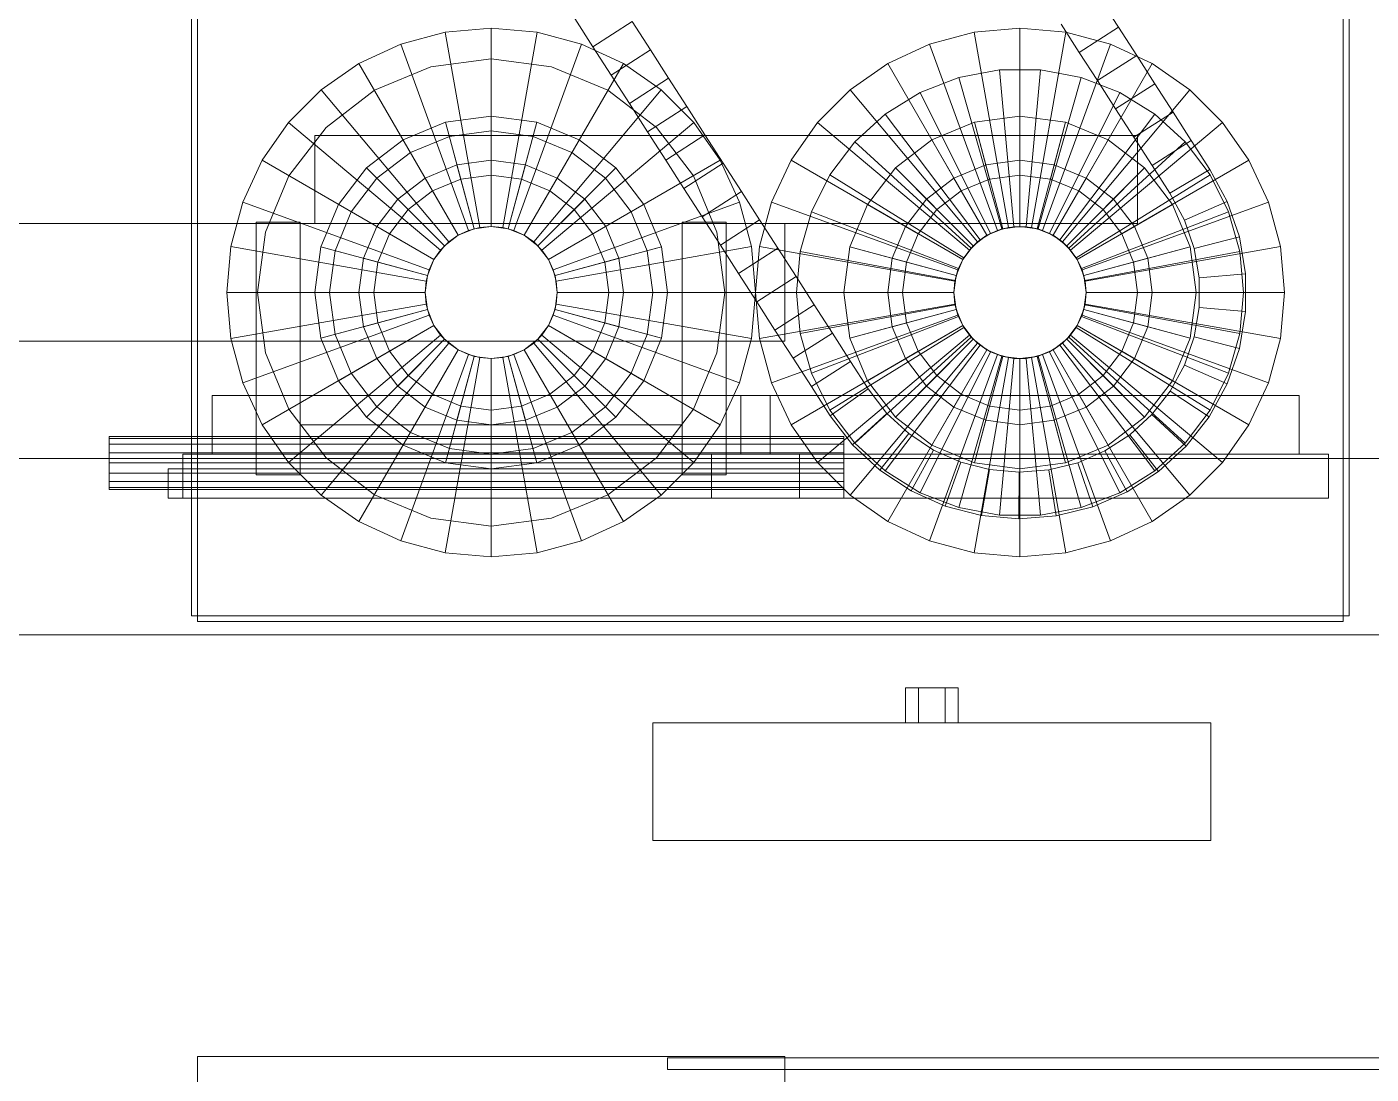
# Model space of a CAD drawing. Header units: millimetres. Extents: x -2500 to 58855, y -53268 to 6837.
# Drawn here: x 57109.1 to 57566.6, y 1100.5 to 1456.9 of the extents above; entities that cross this region are included whole.
import ezdxf

# ---------------------------------------------------------------- set-up
doc = ezdxf.new("R2010")
doc.units = ezdxf.units.MM
doc.layers.add('lateral_secador', color=7, linetype='Continuous', lineweight=0)

msp = doc.modelspace()

# ---------------------------------------------------------------- linework, layer by layer
at = {"layer": 'lateral_secador'}
for p, q in [((57165.116, 1756.5), (57165.116, 1256.5)), ((57167.116, 1756.5), (57167.116, 1256.5)), ((57557.116, 1256.5), (57557.116, 1756.5)), ((57559.116, 1256.5), (57559.116, 1756.5)), ((57474.446, 1466.483), (57480.642, 1456.844)), ((57301.748, 1450.132), (57295.552, 1459.771)), ((57251.488, 1455.133), (57236.334, 1451.072)), ((57267.116, 1456.5), (57251.488, 1455.133)), ((57263.209, 1388.658), (57251.488, 1455.133)), ((57282.744, 1455.133), (57267.116, 1456.5)), ((57267.116, 1389), (57267.116, 1456.5)), ((57271.023, 1388.658), (57282.744, 1455.133)), ((57297.898, 1451.072), (57282.744, 1455.133)), ((57315.106, 1458.719), (57301.748, 1450.132)), ((57321.302, 1449.081), (57315.106, 1458.719)), ((57431.488, 1455.133), (57416.334, 1451.072)), ((57447.116, 1456.5), (57431.488, 1455.133)), ((57443.209, 1388.658), (57431.488, 1455.133)), ((57462.744, 1455.133), (57447.116, 1456.5)), ((57447.116, 1389), (57447.116, 1456.5)), ((57451.023, 1388.658), (57462.744, 1455.133)), ((57461.088, 1457.896), (57467.284, 1448.257)), ((57477.898, 1451.072), (57462.744, 1455.133)), ((57467.284, 1448.257), (57480.642, 1456.844)), ((57480.642, 1456.844), (57486.838, 1447.206)), ((57236.334, 1451.072), (57222.116, 1444.442)), ((57259.42, 1387.643), (57236.334, 1451.072)), ((57274.811, 1387.643), (57297.898, 1451.072)), ((57312.116, 1444.442), (57297.898, 1451.072)), ((57416.334, 1451.072), (57402.116, 1444.442)), ((57439.42, 1387.643), (57416.334, 1451.072)), ((57454.811, 1387.643), (57477.898, 1451.072)), ((57492.116, 1444.442), (57477.898, 1451.072)), ((57267.116, 1446), (57246.54, 1443.291)), ((57287.692, 1443.291), (57267.116, 1446)), ((57307.944, 1440.494), (57301.748, 1450.132)), ((57321.302, 1449.081), (57307.944, 1440.494)), ((57327.498, 1439.442), (57321.302, 1449.081)), ((57467.284, 1448.257), (57473.48, 1438.619)), ((57473.48, 1438.619), (57486.838, 1447.206)), ((57486.838, 1447.206), (57493.034, 1437.567)), ((57222.116, 1444.442), (57209.265, 1435.444)), ((57255.866, 1385.986), (57222.116, 1444.442)), ((57246.54, 1443.291), (57227.366, 1435.349)), ((57278.366, 1385.986), (57312.116, 1444.442)), ((57306.866, 1435.349), (57287.692, 1443.291)), ((57324.967, 1435.444), (57312.116, 1444.442)), ((57402.116, 1444.442), (57389.265, 1435.444)), ((57435.866, 1385.986), (57402.116, 1444.442)), ((57440.093, 1442.291), (57426.286, 1439.71)), ((57454.139, 1442.291), (57440.093, 1442.291)), ((57445.04, 1388.904), (57440.093, 1442.291)), ((57449.192, 1388.904), (57454.139, 1442.291)), ((57467.946, 1439.71), (57454.139, 1442.291)), ((57458.366, 1385.986), (57492.116, 1444.442)), ((57504.967, 1435.444), (57492.116, 1444.442)), ((57314.14, 1430.855), (57307.944, 1440.494)), ((57327.498, 1439.442), (57314.14, 1430.855)), ((57333.694, 1429.804), (57327.498, 1439.442)), ((57426.286, 1439.71), (57413.188, 1434.636)), ((57440.958, 1388.141), (57426.286, 1439.71)), ((57453.273, 1388.141), (57467.946, 1439.71)), ((57481.044, 1434.636), (57467.946, 1439.71)), ((57473.48, 1438.619), (57479.676, 1428.98)), ((57479.676, 1428.98), (57493.034, 1437.567)), ((57493.034, 1437.567), (57499.23, 1427.929)), ((57209.265, 1435.444), (57198.172, 1424.351)), ((57252.653, 1383.736), (57209.265, 1435.444)), ((57227.366, 1435.349), (57210.901, 1422.715)), ((57281.579, 1383.736), (57324.967, 1435.444)), ((57323.331, 1422.715), (57306.866, 1435.349)), ((57336.06, 1424.351), (57324.967, 1435.444)), ((57389.265, 1435.444), (57378.172, 1424.351)), ((57432.653, 1383.736), (57389.265, 1435.444)), ((57413.188, 1434.636), (57401.246, 1427.242)), ((57437.087, 1386.641), (57413.188, 1434.636)), ((57457.145, 1386.641), (57481.044, 1434.636)), ((57461.579, 1383.736), (57504.967, 1435.444)), ((57492.986, 1427.242), (57481.044, 1434.636)), ((57516.06, 1424.351), (57504.967, 1435.444)), ((57320.336, 1421.217), (57314.14, 1430.855)), ((57333.694, 1429.804), (57320.336, 1421.217)), ((57339.89, 1420.165), (57333.694, 1429.804)), ((57479.676, 1428.98), (57485.873, 1419.342)), ((57485.873, 1419.342), (57499.23, 1427.929)), ((57499.23, 1427.929), (57505.427, 1418.29)), ((57198.172, 1424.351), (57189.174, 1411.5)), ((57249.88, 1380.963), (57198.172, 1424.351)), ((57251.587, 1424.456), (57237.116, 1418.462)), ((57267.116, 1426.5), (57251.587, 1424.456)), ((57256.763, 1405.137), (57251.587, 1424.456)), ((57261.292, 1388.233), (57251.587, 1424.456)), ((57282.645, 1424.456), (57267.116, 1426.5)), ((57267.116, 1406.5), (57267.116, 1426.5)), ((57267.116, 1389), (57267.116, 1426.5)), ((57272.939, 1388.233), (57282.645, 1424.456)), ((57277.469, 1405.137), (57282.645, 1424.456)), ((57297.116, 1418.462), (57282.645, 1424.456)), ((57284.352, 1380.963), (57336.06, 1424.351)), ((57345.058, 1411.5), (57336.06, 1424.351)), ((57378.172, 1424.351), (57369.174, 1411.5)), ((57429.88, 1380.963), (57378.172, 1424.351)), ((57401.246, 1427.242), (57390.866, 1417.779)), ((57433.557, 1384.455), (57401.246, 1427.242)), ((57431.587, 1424.456), (57417.116, 1418.462)), ((57447.116, 1426.5), (57431.587, 1424.456)), ((57436.763, 1405.137), (57431.587, 1424.456)), ((57441.292, 1388.233), (57431.587, 1424.456)), ((57462.645, 1424.456), (57447.116, 1426.5)), ((57447.116, 1406.5), (57447.116, 1426.5)), ((57447.116, 1389), (57447.116, 1426.5)), ((57452.939, 1388.233), (57462.645, 1424.456)), ((57457.469, 1405.137), (57462.645, 1424.456)), ((57460.675, 1384.455), (57492.986, 1427.242)), ((57477.116, 1418.462), (57462.645, 1424.456)), ((57464.352, 1380.963), (57516.06, 1424.351)), ((57503.366, 1417.779), (57492.986, 1427.242)), ((57525.058, 1411.5), (57516.06, 1424.351)), ((57210.901, 1422.715), (57198.267, 1406.25)), ((57207.116, 1420), (57487.116, 1420)), ((57207.116, 1420), (57207.116, 1390)), ((57237.116, 1418.462), (57224.689, 1408.926)), ((57247.116, 1401.141), (57237.116, 1418.462)), ((57255.866, 1385.986), (57237.116, 1418.462)), ((57252.881, 1419.626), (57239.616, 1414.131)), ((57267.116, 1421.5), (57252.881, 1419.626)), ((57281.351, 1419.626), (57267.116, 1421.5)), ((57278.366, 1385.986), (57297.116, 1418.462)), ((57294.616, 1414.131), (57281.351, 1419.626)), ((57287.116, 1401.141), (57297.116, 1418.462)), ((57309.542, 1408.926), (57297.116, 1418.462)), ((57326.533, 1411.578), (57320.336, 1421.217)), ((57335.965, 1406.25), (57323.331, 1422.715)), ((57339.89, 1420.165), (57326.533, 1411.578)), ((57346.087, 1410.527), (57339.89, 1420.165)), ((57417.116, 1418.462), (57404.689, 1408.926)), ((57427.116, 1401.141), (57417.116, 1418.462)), ((57435.866, 1385.986), (57417.116, 1418.462)), ((57458.366, 1385.986), (57477.116, 1418.462)), ((57467.116, 1401.141), (57477.116, 1418.462)), ((57489.542, 1408.926), (57477.116, 1418.462)), ((57485.873, 1419.342), (57492.069, 1409.703)), ((57487.116, 1390), (57487.116, 1420)), ((57239.616, 1414.131), (57228.225, 1405.391)), ((57306.007, 1405.391), (57294.616, 1414.131)), ((57390.866, 1417.779), (57382.401, 1406.57)), ((57430.488, 1381.658), (57390.866, 1417.779)), ((57463.744, 1381.658), (57503.366, 1417.779)), ((57492.069, 1409.703), (57505.427, 1418.29)), ((57511.831, 1406.57), (57503.366, 1417.779)), ((57505.427, 1418.29), (57511.779, 1408.399)), ((57189.174, 1411.5), (57182.544, 1397.282)), ((57247.63, 1377.75), (57189.174, 1411.5)), ((57255.469, 1409.967), (57244.616, 1405.471)), ((57267.116, 1411.5), (57255.469, 1409.967)), ((57261.292, 1388.233), (57255.469, 1409.967)), ((57278.763, 1409.967), (57267.116, 1411.5)), ((57267.116, 1389), (57267.116, 1411.5)), ((57272.939, 1388.233), (57278.763, 1409.967)), ((57289.616, 1405.471), (57278.763, 1409.967)), ((57286.601, 1377.75), (57345.058, 1411.5)), ((57332.729, 1401.94), (57326.533, 1411.578)), ((57346.087, 1410.527), (57332.729, 1401.94)), ((57351.688, 1397.282), (57345.058, 1411.5)), ((57352.283, 1400.888), (57346.087, 1410.527)), ((57369.174, 1411.5), (57362.544, 1397.282)), ((57427.63, 1377.75), (57369.174, 1411.5)), ((57435.469, 1409.967), (57424.616, 1405.471)), ((57447.116, 1411.5), (57435.469, 1409.967)), ((57441.292, 1388.233), (57435.469, 1409.967)), ((57458.763, 1409.967), (57447.116, 1411.5)), ((57447.116, 1389), (57447.116, 1411.5)), ((57452.939, 1388.233), (57458.763, 1409.967)), ((57469.616, 1405.471), (57458.763, 1409.967)), ((57466.601, 1377.75), (57525.058, 1411.5)), ((57492.069, 1409.703), (57498.109, 1400.317)), ((57531.688, 1397.282), (57525.058, 1411.5)), ((57198.267, 1406.25), (57190.325, 1387.076)), ((57224.689, 1408.926), (57215.154, 1396.5)), ((57228.225, 1405.391), (57219.484, 1394)), ((57238.832, 1394.784), (57224.689, 1408.926)), ((57251.206, 1382.41), (57224.689, 1408.926)), ((57244.616, 1405.471), (57235.296, 1398.32)), ((57255.866, 1385.986), (57244.616, 1405.471)), ((57256.763, 1405.137), (57247.116, 1401.141)), ((57267.116, 1406.5), (57256.763, 1405.137)), ((57277.469, 1405.137), (57267.116, 1406.5)), ((57287.116, 1401.141), (57277.469, 1405.137)), ((57278.366, 1385.986), (57289.616, 1405.471)), ((57283.026, 1382.41), (57309.542, 1408.926)), ((57298.936, 1398.32), (57289.616, 1405.471)), ((57295.4, 1394.784), (57309.542, 1408.926)), ((57314.747, 1394), (57306.007, 1405.391)), ((57319.077, 1396.5), (57309.542, 1408.926)), ((57343.907, 1387.076), (57335.965, 1406.25)), ((57382.401, 1406.57), (57376.14, 1393.996)), ((57427.986, 1378.345), (57382.401, 1406.57)), ((57404.689, 1408.926), (57395.154, 1396.5)), ((57418.832, 1394.784), (57404.689, 1408.926)), ((57431.206, 1382.41), (57404.689, 1408.926)), ((57424.616, 1405.471), (57415.296, 1398.32)), ((57435.866, 1385.986), (57424.616, 1405.471)), ((57427.116, 1401.141), (57436.763, 1405.137)), ((57436.763, 1405.137), (57447.116, 1406.5)), ((57447.116, 1406.5), (57457.469, 1405.137)), ((57457.469, 1405.137), (57467.116, 1401.141)), ((57458.366, 1385.986), (57469.616, 1405.471)), ((57463.026, 1382.41), (57489.542, 1408.926)), ((57466.246, 1378.345), (57511.831, 1406.57)), ((57478.936, 1398.32), (57469.616, 1405.471)), ((57475.4, 1394.784), (57489.542, 1408.926)), ((57499.077, 1396.5), (57489.542, 1408.926)), ((57498.109, 1400.317), (57511.779, 1408.399)), ((57511.779, 1408.399), (57517.666, 1397.487)), ((57518.092, 1393.996), (57511.831, 1406.57)), ((57247.116, 1401.141), (57238.832, 1394.784)), ((57295.4, 1394.784), (57287.116, 1401.141)), ((57338.925, 1392.301), (57332.729, 1401.94)), ((57352.283, 1400.888), (57338.925, 1392.301)), ((57358.479, 1391.25), (57352.283, 1400.888)), ((57418.832, 1394.784), (57427.116, 1401.141)), ((57467.116, 1401.141), (57475.4, 1394.784)), ((57498.109, 1400.317), (57503.126, 1391.103)), ((57182.544, 1397.282), (57178.483, 1382.128)), ((57245.973, 1374.195), (57182.544, 1397.282)), ((57215.154, 1396.5), (57209.16, 1382.029)), ((57232.475, 1386.5), (57215.154, 1396.5)), ((57247.63, 1377.75), (57215.154, 1396.5)), ((57235.296, 1398.32), (57228.145, 1389)), ((57251.206, 1382.41), (57235.296, 1398.32)), ((57283.026, 1382.41), (57298.936, 1398.32)), ((57286.601, 1377.75), (57319.077, 1396.5)), ((57288.259, 1374.195), (57351.688, 1397.282)), ((57306.087, 1389), (57298.936, 1398.32)), ((57301.757, 1386.5), (57319.077, 1396.5)), ((57325.071, 1382.029), (57319.077, 1396.5)), ((57355.749, 1382.128), (57351.688, 1397.282)), ((57362.544, 1397.282), (57358.483, 1382.128)), ((57425.973, 1374.195), (57362.544, 1397.282)), ((57395.154, 1396.5), (57389.16, 1382.029)), ((57412.475, 1386.5), (57395.154, 1396.5)), ((57427.63, 1377.75), (57395.154, 1396.5)), ((57415.296, 1398.32), (57408.145, 1389)), ((57431.206, 1382.41), (57415.296, 1398.32)), ((57463.026, 1382.41), (57478.936, 1398.32)), ((57466.601, 1377.75), (57499.077, 1396.5)), ((57468.259, 1374.195), (57531.688, 1397.282)), ((57486.087, 1389), (57478.936, 1398.32)), ((57481.757, 1386.5), (57499.077, 1396.5)), ((57505.071, 1382.029), (57499.077, 1396.5)), ((57503.126, 1391.103), (57517.666, 1397.487)), ((57517.666, 1397.487), (57521.813, 1385.421)), ((57535.749, 1382.128), (57531.688, 1397.282)), ((57219.484, 1394), (57213.99, 1380.735)), ((57238.832, 1394.784), (57232.475, 1386.5)), ((57301.757, 1386.5), (57295.4, 1394.784)), ((57320.242, 1380.735), (57314.747, 1394)), ((57345.121, 1382.663), (57338.925, 1392.301)), ((57358.479, 1391.25), (57345.121, 1382.663)), ((57364.675, 1381.611), (57358.479, 1391.25)), ((57376.14, 1393.996), (57372.296, 1380.486)), ((57426.135, 1374.628), (57376.14, 1393.996)), ((57412.475, 1386.5), (57418.832, 1394.784)), ((57468.096, 1374.628), (57518.092, 1393.996)), ((57475.4, 1394.784), (57481.757, 1386.5)), ((57503.126, 1391.103), (57506.419, 1381.521)), ((57521.936, 1380.486), (57518.092, 1393.996)), ((38067.116, 1390), (57367.116, 1390)), ((57187.116, 1390.5), (57202.116, 1390.5)), ((57187.116, 1390.5), (57187.116, 1304.5)), ((57190.325, 1387.076), (57187.616, 1366.5)), ((57202.116, 1304.5), (57202.116, 1390.5)), ((57207.116, 1390), (57487.116, 1390)), ((57228.145, 1389), (57223.649, 1378.147)), ((57247.63, 1377.75), (57228.145, 1389)), ((57232.475, 1386.5), (57228.479, 1376.853)), ((57261.292, 1388.233), (57255.866, 1385.986)), ((57255.866, 1385.986), (57259.42, 1387.643)), ((57259.42, 1387.643), (57263.209, 1388.658)), ((57267.116, 1389), (57261.292, 1388.233)), ((57263.209, 1388.658), (57267.116, 1389)), ((57272.939, 1388.233), (57267.116, 1389)), ((57267.116, 1389), (57271.023, 1388.658)), ((57271.023, 1388.658), (57274.811, 1387.643)), ((57278.366, 1385.986), (57272.939, 1388.233)), ((57274.811, 1387.643), (57278.366, 1385.986)), ((57286.601, 1377.75), (57306.087, 1389)), ((57305.753, 1376.853), (57301.757, 1386.5)), ((57310.583, 1378.147), (57306.087, 1389)), ((57332.116, 1390.5), (57347.116, 1390.5)), ((57332.116, 1390.5), (57332.116, 1304.5)), ((57346.616, 1366.5), (57343.907, 1387.076)), ((57347.116, 1304.5), (57347.116, 1390.5)), ((57367.116, 1350), (57367.116, 1390)), ((57408.145, 1389), (57403.649, 1378.147)), ((57427.63, 1377.75), (57408.145, 1389)), ((57408.479, 1376.853), (57412.475, 1386.5)), ((57433.557, 1384.455), (57437.087, 1386.641)), ((57441.292, 1388.233), (57435.866, 1385.986)), ((57435.866, 1385.986), (57439.42, 1387.643)), ((57437.087, 1386.641), (57440.958, 1388.141)), ((57439.42, 1387.643), (57443.209, 1388.658)), ((57440.958, 1388.141), (57445.04, 1388.904)), ((57447.116, 1389), (57441.292, 1388.233)), ((57443.209, 1388.658), (57447.116, 1389)), ((57445.04, 1388.904), (57449.192, 1388.904)), ((57452.939, 1388.233), (57447.116, 1389)), ((57447.116, 1389), (57451.023, 1388.658)), ((57449.192, 1388.904), (57453.273, 1388.141)), ((57451.023, 1388.658), (57454.811, 1387.643)), ((57458.366, 1385.986), (57452.939, 1388.233)), ((57453.273, 1388.141), (57457.145, 1386.641)), ((57454.811, 1387.643), (57458.366, 1385.986)), ((57457.145, 1386.641), (57460.675, 1384.455)), ((57466.601, 1377.75), (57486.087, 1389)), ((57481.757, 1386.5), (57485.753, 1376.853)), ((57490.583, 1378.147), (57486.087, 1389)), ((57178.483, 1382.128), (57177.116, 1366.5)), ((57244.958, 1370.407), (57178.483, 1382.128)), ((57209.16, 1382.029), (57207.116, 1366.5)), ((57228.479, 1376.853), (57209.16, 1382.029)), ((57245.383, 1372.323), (57209.16, 1382.029)), ((57251.206, 1382.41), (57247.63, 1377.75)), ((57249.88, 1380.963), (57252.653, 1383.736)), ((57255.866, 1385.986), (57251.206, 1382.41)), ((57252.653, 1383.736), (57255.866, 1385.986)), ((57283.026, 1382.41), (57278.366, 1385.986)), ((57278.366, 1385.986), (57281.579, 1383.736)), ((57281.579, 1383.736), (57284.352, 1380.963)), ((57286.601, 1377.75), (57283.026, 1382.41)), ((57288.849, 1372.323), (57325.071, 1382.029)), ((57289.274, 1370.407), (57355.749, 1382.128)), ((57305.753, 1376.853), (57325.071, 1382.029)), ((57327.116, 1366.5), (57325.071, 1382.029)), ((57351.317, 1373.024), (57345.121, 1382.663)), ((57357.116, 1366.5), (57355.749, 1382.128)), ((57358.483, 1382.128), (57357.116, 1366.5)), ((57424.958, 1370.407), (57358.483, 1382.128)), ((57389.16, 1382.029), (57387.116, 1366.5)), ((57408.479, 1376.853), (57389.16, 1382.029)), ((57425.383, 1372.323), (57389.16, 1382.029)), ((57431.206, 1382.41), (57427.63, 1377.75)), ((57429.88, 1380.963), (57432.653, 1383.736)), ((57430.488, 1381.658), (57433.557, 1384.455)), ((57435.866, 1385.986), (57431.206, 1382.41)), ((57432.653, 1383.736), (57435.866, 1385.986)), ((57463.026, 1382.41), (57458.366, 1385.986)), ((57458.366, 1385.986), (57461.579, 1383.736)), ((57460.675, 1384.455), (57463.744, 1381.658)), ((57461.579, 1383.736), (57464.352, 1380.963)), ((57466.601, 1377.75), (57463.026, 1382.41)), ((57468.849, 1372.323), (57505.071, 1382.029)), ((57469.274, 1370.407), (57535.749, 1382.128)), ((57485.753, 1376.853), (57505.071, 1382.029)), ((57507.116, 1366.5), (57505.071, 1382.029)), ((57506.419, 1381.521), (57521.813, 1385.421)), ((57521.813, 1385.421), (57523.911, 1372.834)), ((57537.116, 1366.5), (57535.749, 1382.128)), ((57213.99, 1380.735), (57212.116, 1366.5)), ((57223.649, 1378.147), (57222.116, 1366.5)), ((57245.383, 1372.323), (57223.649, 1378.147)), ((57247.63, 1377.75), (57245.383, 1372.323)), ((57245.973, 1374.195), (57247.63, 1377.75)), ((57247.63, 1377.75), (57249.88, 1380.963)), ((57284.352, 1380.963), (57286.601, 1377.75)), ((57288.849, 1372.323), (57286.601, 1377.75)), ((57286.601, 1377.75), (57288.259, 1374.195)), ((57288.849, 1372.323), (57310.583, 1378.147)), ((57312.116, 1366.5), (57310.583, 1378.147)), ((57322.116, 1366.5), (57320.242, 1380.735)), ((57364.675, 1381.611), (57351.317, 1373.024)), ((57370.871, 1371.973), (57364.675, 1381.611)), ((57372.296, 1380.486), (57371, 1366.5)), ((57424.999, 1370.634), (57372.296, 1380.486)), ((57403.649, 1378.147), (57402.116, 1366.5)), ((57425.383, 1372.323), (57403.649, 1378.147)), ((57427.63, 1377.75), (57425.383, 1372.323)), ((57425.973, 1374.195), (57427.63, 1377.75)), ((57426.135, 1374.628), (57427.986, 1378.345)), ((57427.63, 1377.75), (57429.88, 1380.963)), ((57427.986, 1378.345), (57430.488, 1381.658)), ((57463.744, 1381.658), (57466.246, 1378.345)), ((57464.352, 1380.963), (57466.601, 1377.75)), ((57466.246, 1378.345), (57468.096, 1374.628)), ((57468.849, 1372.323), (57466.601, 1377.75)), ((57466.601, 1377.75), (57468.259, 1374.195)), ((57468.849, 1372.323), (57490.583, 1378.147)), ((57469.233, 1370.634), (57521.936, 1380.486)), ((57492.116, 1366.5), (57490.583, 1378.147)), ((57506.419, 1381.521), (57508.085, 1371.529)), ((57523.232, 1366.5), (57521.936, 1380.486)), ((57228.479, 1376.853), (57227.116, 1366.5)), ((57244.958, 1370.407), (57245.973, 1374.195)), ((57288.259, 1374.195), (57289.274, 1370.407)), ((57307.116, 1366.5), (57305.753, 1376.853)), ((57357.513, 1363.385), (57351.317, 1373.024)), ((57407.116, 1366.5), (57408.479, 1376.853)), ((57424.958, 1370.407), (57425.973, 1374.195)), ((57424.999, 1370.634), (57426.135, 1374.628)), ((57468.096, 1374.628), (57469.233, 1370.634)), ((57468.259, 1374.195), (57469.274, 1370.407)), ((57485.753, 1376.853), (57487.116, 1366.5)), ((57508.085, 1371.529), (57523.911, 1372.834)), ((57523.911, 1372.834), (57523.903, 1360.074)), ((57245.383, 1372.323), (57244.616, 1366.5)), ((57244.616, 1366.5), (57244.958, 1370.407)), ((57289.616, 1366.5), (57288.849, 1372.323)), ((57289.274, 1370.407), (57289.616, 1366.5)), ((57370.871, 1371.973), (57357.513, 1363.385)), ((57377.068, 1362.334), (57370.871, 1371.973)), ((57425.383, 1372.323), (57424.616, 1366.5)), ((57424.616, 1366.5), (57424.999, 1370.634)), ((57424.616, 1366.5), (57424.958, 1370.407)), ((57469.616, 1366.5), (57468.849, 1372.323)), ((57469.233, 1370.634), (57469.616, 1366.5)), ((57469.274, 1370.407), (57469.616, 1366.5)), ((57508.085, 1371.529), (57508.079, 1361.399)), ((57244.616, 1366.5), (57177.116, 1366.5)), ((57177.116, 1366.5), (57178.483, 1350.872)), ((57187.616, 1366.5), (57190.325, 1345.924)), ((57227.116, 1366.5), (57207.116, 1366.5)), ((57207.116, 1366.5), (57209.16, 1350.971)), ((57244.616, 1366.5), (57207.116, 1366.5)), ((57212.116, 1366.5), (57213.99, 1352.265)), ((57244.616, 1366.5), (57222.116, 1366.5)), ((57222.116, 1366.5), (57223.649, 1354.853)), ((57227.116, 1366.5), (57228.479, 1356.147)), ((57244.616, 1366.5), (57245.383, 1360.677)), ((57244.958, 1362.593), (57244.616, 1366.5)), ((57288.849, 1360.677), (57289.616, 1366.5)), ((57289.616, 1366.5), (57289.274, 1362.593)), ((57327.116, 1366.5), (57289.616, 1366.5)), ((57312.116, 1366.5), (57289.616, 1366.5)), ((57357.116, 1366.5), (57289.616, 1366.5)), ((57305.753, 1356.147), (57307.116, 1366.5)), ((57327.116, 1366.5), (57307.116, 1366.5)), ((57310.583, 1354.853), (57312.116, 1366.5)), ((57320.242, 1352.265), (57322.116, 1366.5)), ((57325.071, 1350.971), (57327.116, 1366.5)), ((57343.907, 1345.924), (57346.616, 1366.5)), ((57355.749, 1350.872), (57357.116, 1366.5)), ((57424.616, 1366.5), (57357.116, 1366.5)), ((57357.116, 1366.5), (57358.483, 1350.872)), ((57424.616, 1366.5), (57371, 1366.5)), ((57371, 1366.5), (57372.296, 1352.514)), ((57407.116, 1366.5), (57387.116, 1366.5)), ((57387.116, 1366.5), (57389.16, 1350.971)), ((57424.616, 1366.5), (57387.116, 1366.5)), ((57424.616, 1366.5), (57402.116, 1366.5)), ((57402.116, 1366.5), (57403.649, 1354.853)), ((57408.479, 1356.147), (57407.116, 1366.5)), ((57424.616, 1366.5), (57425.383, 1360.677)), ((57424.999, 1362.366), (57424.616, 1366.5)), ((57424.958, 1362.593), (57424.616, 1366.5)), ((57468.849, 1360.677), (57469.616, 1366.5)), ((57469.616, 1366.5), (57469.233, 1362.366)), ((57469.616, 1366.5), (57469.274, 1362.593)), ((57507.116, 1366.5), (57469.616, 1366.5)), ((57492.116, 1366.5), (57469.616, 1366.5)), ((57523.232, 1366.5), (57469.616, 1366.5)), ((57537.116, 1366.5), (57469.616, 1366.5)), ((57487.116, 1366.5), (57485.753, 1356.147)), ((57507.116, 1366.5), (57487.116, 1366.5)), ((57490.583, 1354.853), (57492.116, 1366.5)), ((57505.071, 1350.971), (57507.116, 1366.5)), ((57521.936, 1352.514), (57523.232, 1366.5)), ((57535.749, 1350.872), (57537.116, 1366.5)), ((57244.958, 1362.593), (57178.483, 1350.872)), ((57245.383, 1360.677), (57209.16, 1350.971)), ((57245.383, 1360.677), (57223.649, 1354.853)), ((57245.973, 1358.805), (57244.958, 1362.593)), ((57245.383, 1360.677), (57247.63, 1355.25)), ((57286.601, 1355.25), (57288.849, 1360.677)), ((57289.274, 1362.593), (57288.259, 1358.805)), ((57288.849, 1360.677), (57325.071, 1350.971)), ((57288.849, 1360.677), (57310.583, 1354.853)), ((57289.274, 1362.593), (57355.749, 1350.872)), ((57363.71, 1353.747), (57357.513, 1363.385)), ((57424.958, 1362.593), (57358.483, 1350.872)), ((57377.068, 1362.334), (57363.71, 1353.747)), ((57424.999, 1362.366), (57372.296, 1352.514)), ((57383.264, 1352.696), (57377.068, 1362.334)), ((57425.383, 1360.677), (57389.16, 1350.971)), ((57425.383, 1360.677), (57403.649, 1354.853)), ((57425.973, 1358.805), (57424.958, 1362.593)), ((57426.135, 1358.372), (57424.999, 1362.366)), ((57425.383, 1360.677), (57427.63, 1355.25)), ((57466.601, 1355.25), (57468.849, 1360.677)), ((57469.233, 1362.366), (57468.096, 1358.372)), ((57469.274, 1362.593), (57468.259, 1358.805)), ((57468.849, 1360.677), (57505.071, 1350.971)), ((57468.849, 1360.677), (57490.583, 1354.853)), ((57469.233, 1362.366), (57521.936, 1352.514)), ((57469.274, 1362.593), (57535.749, 1350.872)), ((57508.079, 1361.399), (57506.401, 1351.408)), ((57508.079, 1361.399), (57523.903, 1360.074)), ((57523.903, 1360.074), (57521.79, 1347.49)), ((57245.973, 1358.805), (57182.544, 1335.718)), ((57247.63, 1355.25), (57189.174, 1321.5)), ((57228.479, 1356.147), (57209.16, 1350.971)), ((57247.63, 1355.25), (57215.154, 1336.5)), ((57223.649, 1354.853), (57228.145, 1344)), ((57247.63, 1355.25), (57228.145, 1344)), ((57228.479, 1356.147), (57232.475, 1346.5)), ((57247.63, 1355.25), (57245.973, 1358.805)), ((57247.63, 1355.25), (57251.206, 1350.59)), ((57249.88, 1352.037), (57247.63, 1355.25)), ((57283.026, 1350.59), (57286.601, 1355.25)), ((57286.601, 1355.25), (57284.352, 1352.037)), ((57288.259, 1358.805), (57286.601, 1355.25)), ((57286.601, 1355.25), (57319.077, 1336.5)), ((57286.601, 1355.25), (57306.087, 1344)), ((57286.601, 1355.25), (57345.058, 1321.5)), ((57288.259, 1358.805), (57351.688, 1335.718)), ((57301.757, 1346.5), (57305.753, 1356.147)), ((57305.753, 1356.147), (57325.071, 1350.971)), ((57306.087, 1344), (57310.583, 1354.853)), ((57425.973, 1358.805), (57362.544, 1335.718)), ((57427.63, 1355.25), (57369.174, 1321.5)), ((57426.135, 1358.372), (57376.14, 1339.004)), ((57427.986, 1354.655), (57382.401, 1326.43)), ((57408.479, 1356.147), (57389.16, 1350.971)), ((57427.63, 1355.25), (57395.154, 1336.5)), ((57403.649, 1354.853), (57408.145, 1344)), ((57427.63, 1355.25), (57408.145, 1344)), ((57412.475, 1346.5), (57408.479, 1356.147)), ((57427.63, 1355.25), (57425.973, 1358.805)), ((57427.986, 1354.655), (57426.135, 1358.372)), ((57427.63, 1355.25), (57431.206, 1350.59)), ((57429.88, 1352.037), (57427.63, 1355.25)), ((57430.488, 1351.342), (57427.986, 1354.655)), ((57463.026, 1350.59), (57466.601, 1355.25)), ((57466.246, 1354.655), (57463.744, 1351.342)), ((57466.601, 1355.25), (57464.352, 1352.037)), ((57468.096, 1358.372), (57466.246, 1354.655)), ((57466.246, 1354.655), (57511.831, 1326.43)), ((57468.259, 1358.805), (57466.601, 1355.25)), ((57466.601, 1355.25), (57499.077, 1336.5)), ((57466.601, 1355.25), (57486.087, 1344)), ((57466.601, 1355.25), (57525.058, 1321.5)), ((57468.096, 1358.372), (57518.092, 1339.004)), ((57468.259, 1358.805), (57531.688, 1335.718)), ((57485.753, 1356.147), (57481.757, 1346.5)), ((57485.753, 1356.147), (57505.071, 1350.971)), ((57486.087, 1344), (57490.583, 1354.853)), ((38067.116, 1350), (57367.116, 1350)), ((57178.483, 1350.872), (57182.544, 1335.718)), ((57249.88, 1352.037), (57198.172, 1308.649)), ((57209.16, 1350.971), (57215.154, 1336.5)), ((57213.99, 1352.265), (57219.484, 1339)), ((57251.206, 1350.59), (57224.689, 1324.074)), ((57251.206, 1350.59), (57235.296, 1334.68)), ((57252.653, 1349.264), (57249.88, 1352.037)), ((57251.206, 1350.59), (57255.866, 1347.014)), ((57278.366, 1347.014), (57283.026, 1350.59)), ((57284.352, 1352.037), (57281.579, 1349.264)), ((57283.026, 1350.59), (57309.542, 1324.074)), ((57283.026, 1350.59), (57298.936, 1334.68)), ((57284.352, 1352.037), (57336.06, 1308.649)), ((57314.747, 1339), (57320.242, 1352.265)), ((57319.077, 1336.5), (57325.071, 1350.971)), ((57351.688, 1335.718), (57355.749, 1350.872)), ((57358.483, 1350.872), (57362.544, 1335.718)), ((57369.906, 1344.108), (57363.71, 1353.747)), ((57383.264, 1352.696), (57369.906, 1344.108)), ((57372.296, 1352.514), (57376.14, 1339.004)), ((57429.88, 1352.037), (57378.172, 1308.649)), ((57389.46, 1343.057), (57383.264, 1352.696)), ((57389.16, 1350.971), (57395.154, 1336.5)), ((57430.488, 1351.342), (57390.866, 1315.221)), ((57431.206, 1350.59), (57404.689, 1324.074)), ((57431.206, 1350.59), (57415.296, 1334.68)), ((57432.653, 1349.264), (57429.88, 1352.037)), ((57433.557, 1348.545), (57430.488, 1351.342)), ((57431.206, 1350.59), (57435.866, 1347.014)), ((57458.366, 1347.014), (57463.026, 1350.59)), ((57463.744, 1351.342), (57460.675, 1348.545)), ((57464.352, 1352.037), (57461.579, 1349.264)), ((57463.026, 1350.59), (57489.542, 1324.074)), ((57463.026, 1350.59), (57478.936, 1334.68)), ((57463.744, 1351.342), (57503.366, 1315.221)), ((57464.352, 1352.037), (57516.06, 1308.649)), ((57499.077, 1336.5), (57505.071, 1350.971)), ((57506.401, 1351.408), (57503.097, 1341.831)), ((57506.401, 1351.408), (57521.79, 1347.49)), ((57518.092, 1339.004), (57521.936, 1352.514)), ((57531.688, 1335.718), (57535.749, 1350.872)), ((57190.325, 1345.924), (57198.267, 1326.75)), ((57252.653, 1349.264), (57209.265, 1297.556)), ((57232.475, 1346.5), (57215.154, 1336.5)), ((57255.866, 1347.014), (57222.116, 1288.558)), ((57232.475, 1346.5), (57238.832, 1338.216)), ((57259.42, 1345.357), (57236.334, 1281.928)), ((57255.866, 1347.014), (57237.116, 1314.538)), ((57255.866, 1347.014), (57244.616, 1327.529)), ((57255.866, 1347.014), (57252.653, 1349.264)), ((57255.866, 1347.014), (57261.292, 1344.767)), ((57259.42, 1345.357), (57255.866, 1347.014)), ((57263.209, 1344.342), (57259.42, 1345.357)), ((57274.811, 1345.357), (57271.023, 1344.342)), ((57272.939, 1344.767), (57278.366, 1347.014)), ((57278.366, 1347.014), (57274.811, 1345.357)), ((57274.811, 1345.357), (57297.898, 1281.928)), ((57281.579, 1349.264), (57278.366, 1347.014)), ((57278.366, 1347.014), (57297.116, 1314.538)), ((57278.366, 1347.014), (57289.616, 1327.529)), ((57278.366, 1347.014), (57312.116, 1288.558)), ((57281.579, 1349.264), (57324.967, 1297.556)), ((57295.4, 1338.216), (57301.757, 1346.5)), ((57301.757, 1346.5), (57319.077, 1336.5)), ((57335.965, 1326.75), (57343.907, 1345.924)), ((57432.653, 1349.264), (57389.265, 1297.556)), ((57412.475, 1346.5), (57395.154, 1336.5)), ((57433.557, 1348.545), (57401.246, 1305.758)), ((57435.866, 1347.014), (57402.116, 1288.558)), ((57418.832, 1338.216), (57412.475, 1346.5)), ((57437.087, 1346.359), (57413.188, 1298.364)), ((57439.42, 1345.357), (57416.334, 1281.928)), ((57435.866, 1347.014), (57417.116, 1314.538)), ((57435.866, 1347.014), (57424.616, 1327.529)), ((57435.866, 1347.014), (57432.653, 1349.264)), ((57437.087, 1346.359), (57433.557, 1348.545)), ((57435.866, 1347.014), (57441.292, 1344.767)), ((57439.42, 1345.357), (57435.866, 1347.014)), ((57440.958, 1344.859), (57437.087, 1346.359)), ((57443.209, 1344.342), (57439.42, 1345.357)), ((57454.811, 1345.357), (57451.023, 1344.342)), ((57452.939, 1344.767), (57458.366, 1347.014)), ((57457.145, 1346.359), (57453.273, 1344.859)), ((57458.366, 1347.014), (57454.811, 1345.357)), ((57454.811, 1345.357), (57477.898, 1281.928)), ((57460.675, 1348.545), (57457.145, 1346.359)), ((57457.145, 1346.359), (57481.044, 1298.364)), ((57461.579, 1349.264), (57458.366, 1347.014)), ((57458.366, 1347.014), (57477.116, 1314.538)), ((57458.366, 1347.014), (57469.616, 1327.529)), ((57458.366, 1347.014), (57492.116, 1288.558)), ((57460.675, 1348.545), (57492.986, 1305.758)), ((57461.579, 1349.264), (57504.967, 1297.556)), ((57481.757, 1346.5), (57475.4, 1338.216)), ((57481.757, 1346.5), (57499.077, 1336.5)), ((57521.79, 1347.49), (57517.629, 1335.428)), ((57228.145, 1344), (57235.296, 1334.68)), ((57263.209, 1344.342), (57251.488, 1277.867)), ((57261.292, 1344.767), (57251.587, 1308.544)), ((57261.292, 1344.767), (57255.469, 1323.033)), ((57261.292, 1344.767), (57267.116, 1344)), ((57267.116, 1344), (57263.209, 1344.342)), ((57267.116, 1344), (57272.939, 1344.767)), ((57271.023, 1344.342), (57267.116, 1344)), ((57267.116, 1344), (57267.116, 1306.5)), ((57267.116, 1344), (57267.116, 1321.5)), ((57267.116, 1344), (57267.116, 1276.5)), ((57271.023, 1344.342), (57282.744, 1277.867)), ((57272.939, 1344.767), (57282.645, 1308.544)), ((57272.939, 1344.767), (57278.763, 1323.033)), ((57298.936, 1334.68), (57306.087, 1344)), ((57376.102, 1334.47), (57369.906, 1344.108)), ((57389.46, 1343.057), (57376.102, 1334.47)), ((57395.473, 1333.692), (57389.46, 1343.057)), ((57408.145, 1344), (57415.296, 1334.68)), ((57440.958, 1344.859), (57426.286, 1293.29)), ((57443.209, 1344.342), (57431.488, 1277.867)), ((57441.292, 1344.767), (57431.587, 1308.544)), ((57441.292, 1344.767), (57435.469, 1323.033)), ((57445.04, 1344.096), (57440.093, 1290.709)), ((57445.04, 1344.096), (57440.958, 1344.859)), ((57441.292, 1344.767), (57447.116, 1344)), ((57447.116, 1344), (57443.209, 1344.342)), ((57449.192, 1344.096), (57445.04, 1344.096)), ((57447.116, 1344), (57452.939, 1344.767)), ((57451.023, 1344.342), (57447.116, 1344)), ((57447.116, 1344), (57447.116, 1306.5)), ((57447.116, 1344), (57447.116, 1321.5)), ((57447.116, 1344), (57447.116, 1276.5)), ((57453.273, 1344.859), (57449.192, 1344.096)), ((57449.192, 1344.096), (57454.139, 1290.709)), ((57451.023, 1344.342), (57462.744, 1277.867)), ((57452.939, 1344.767), (57462.645, 1308.544)), ((57452.939, 1344.767), (57458.763, 1323.033)), ((57453.273, 1344.859), (57467.946, 1293.29)), ((57478.936, 1334.68), (57486.087, 1344)), ((57503.097, 1341.831), (57498.259, 1332.931)), ((57503.097, 1341.831), (57517.629, 1335.428)), ((57215.154, 1336.5), (57224.689, 1324.074)), ((57219.484, 1339), (57228.225, 1327.609)), ((57238.832, 1338.216), (57224.689, 1324.074)), ((57238.832, 1338.216), (57247.116, 1331.859)), ((57287.116, 1331.859), (57295.4, 1338.216)), ((57295.4, 1338.216), (57309.542, 1324.074)), ((57306.007, 1327.609), (57314.747, 1339)), ((57309.542, 1324.074), (57319.077, 1336.5)), ((57376.14, 1339.004), (57382.401, 1326.43)), ((57395.154, 1336.5), (57404.689, 1324.074)), ((57418.832, 1338.216), (57404.689, 1324.074)), ((57427.116, 1331.859), (57418.832, 1338.216)), ((57475.4, 1338.216), (57467.116, 1331.859)), ((57475.4, 1338.216), (57489.542, 1324.074)), ((57489.542, 1324.074), (57499.077, 1336.5)), ((57511.831, 1326.43), (57518.092, 1339.004)), ((57182.544, 1335.718), (57189.174, 1321.5)), ((57235.296, 1334.68), (57244.616, 1327.529)), ((57247.116, 1331.859), (57237.116, 1314.538)), ((57247.116, 1331.859), (57256.763, 1327.863)), ((57277.469, 1327.863), (57287.116, 1331.859)), ((57287.116, 1331.859), (57297.116, 1314.538)), ((57289.616, 1327.529), (57298.936, 1334.68)), ((57345.058, 1321.5), (57351.688, 1335.718)), ((57362.544, 1335.718), (57369.174, 1321.5)), ((57382.482, 1324.559), (57376.102, 1334.47)), ((57395.473, 1333.692), (57382.482, 1324.559)), ((57401.821, 1325.38), (57395.473, 1333.692)), ((57415.296, 1334.68), (57424.616, 1327.529)), ((57427.116, 1331.859), (57417.116, 1314.538)), ((57436.763, 1327.863), (57427.116, 1331.859)), ((57467.116, 1331.859), (57457.469, 1327.863)), ((57467.116, 1331.859), (57477.116, 1314.538)), ((57469.616, 1327.529), (57478.936, 1334.68)), ((57498.259, 1332.931), (57492.018, 1324.951)), ((57498.259, 1332.931), (57511.535, 1324.217)), ((57517.629, 1335.428), (57511.535, 1324.217)), ((57525.058, 1321.5), (57531.688, 1335.718)), ((57172.116, 1331.5), (57362.116, 1331.5)), ((57172.116, 1331.5), (57172.116, 1311.5)), ((57228.225, 1327.609), (57239.616, 1318.869)), ((57244.616, 1327.529), (57255.469, 1323.033)), ((57256.763, 1327.863), (57251.587, 1308.544)), ((57256.763, 1327.863), (57267.116, 1326.5)), ((57267.116, 1326.5), (57277.469, 1327.863)), ((57277.469, 1327.863), (57282.645, 1308.544)), ((57278.763, 1323.033), (57289.616, 1327.529)), ((57294.616, 1318.869), (57306.007, 1327.609)), ((57352.116, 1331.5), (57542.116, 1331.5)), ((57352.116, 1331.5), (57352.116, 1311.5)), ((57362.116, 1311.5), (57362.116, 1331.5)), ((57424.616, 1327.529), (57435.469, 1323.033)), ((57436.763, 1327.863), (57431.587, 1308.544)), ((57447.116, 1326.5), (57436.763, 1327.863)), ((57457.469, 1327.863), (57447.116, 1326.5)), ((57457.469, 1327.863), (57462.645, 1308.544)), ((57458.763, 1323.033), (57469.616, 1327.529)), ((57542.116, 1311.5), (57542.116, 1331.5)), ((57198.267, 1326.75), (57210.901, 1310.285)), ((57224.689, 1324.074), (57237.116, 1314.538)), ((57255.469, 1323.033), (57267.116, 1321.5)), ((57267.116, 1326.5), (57267.116, 1306.5)), ((57267.116, 1321.5), (57278.763, 1323.033)), ((57297.116, 1314.538), (57309.542, 1324.074)), ((57323.331, 1310.285), (57335.965, 1326.75)), ((57382.401, 1326.43), (57390.866, 1315.221)), ((57390.063, 1314.706), (57382.482, 1324.559)), ((57401.821, 1325.38), (57390.063, 1314.706)), ((57409.228, 1318.469), (57401.821, 1325.38)), ((57404.689, 1324.074), (57417.116, 1314.538)), ((57435.469, 1323.033), (57447.116, 1321.5)), ((57447.116, 1326.5), (57447.116, 1306.5)), ((57447.116, 1321.5), (57458.763, 1323.033)), ((57477.116, 1314.538), (57489.542, 1324.074)), ((57492.018, 1324.951), (57484.546, 1318.111)), ((57492.018, 1324.951), (57503.674, 1314.166)), ((57503.366, 1315.221), (57511.831, 1326.43)), ((57511.535, 1324.217), (57503.674, 1314.166)), ((57189.174, 1321.5), (57198.172, 1308.649)), ((57202.116, 1321.5), (57332.116, 1321.5)), ((57202.116, 1321.5), (57202.116, 1306.5)), ((57239.616, 1318.869), (57252.881, 1313.374)), ((57281.351, 1313.374), (57294.616, 1318.869)), ((57332.116, 1306.5), (57332.116, 1321.5)), ((57336.06, 1308.649), (57345.058, 1321.5)), ((57369.174, 1321.5), (57378.172, 1308.649)), ((57409.228, 1318.469), (57399.393, 1306.001)), ((57417.674, 1312.875), (57409.228, 1318.469)), ((57484.546, 1318.111), (57476.047, 1312.598)), ((57484.546, 1318.111), (57494.262, 1305.55)), ((57516.06, 1308.649), (57525.058, 1321.5)), ((57137.116, 1316.815), (57137.116, 1317.5)), ((57137.116, 1317.5), (57387.116, 1317.5)), ((57137.116, 1314.864), (57137.116, 1316.815)), ((57137.116, 1316.815), (57387.116, 1316.815)), ((57137.116, 1311.944), (57137.116, 1314.864)), ((57137.116, 1314.864), (57387.116, 1314.864)), ((57237.116, 1314.538), (57251.587, 1308.544)), ((57252.881, 1313.374), (57267.116, 1311.5)), ((57267.116, 1311.5), (57281.351, 1313.374)), ((57282.645, 1308.544), (57297.116, 1314.538)), ((57387.116, 1316.815), (57387.116, 1317.5)), ((57387.116, 1314.864), (57387.116, 1316.815)), ((57387.116, 1311.944), (57387.116, 1314.864)), ((57399.393, 1306.001), (57390.063, 1314.706)), ((57390.866, 1315.221), (57401.246, 1305.758)), ((57417.116, 1314.538), (57431.587, 1308.544)), ((57462.645, 1308.544), (57477.116, 1314.538)), ((57492.986, 1305.758), (57503.366, 1315.221)), ((57503.674, 1314.166), (57494.262, 1305.55)), ((37717.116, 1310), (57717.116, 1310)), ((57137.116, 1308.5), (57137.116, 1311.944)), ((57137.116, 1311.944), (57387.116, 1311.944)), ((57162.116, 1311.5), (57372.116, 1311.5)), ((57162.116, 1311.5), (57162.116, 1296.5)), ((57172.116, 1311.5), (57362.116, 1311.5)), ((57198.172, 1308.649), (57209.265, 1297.556)), ((57210.901, 1310.285), (57227.366, 1297.651)), ((57306.866, 1297.651), (57323.331, 1310.285)), ((57324.967, 1297.556), (57336.06, 1308.649)), ((57342.116, 1311.5), (57552.116, 1311.5)), ((57342.116, 1311.5), (57342.116, 1296.5)), ((57352.116, 1311.5), (57542.116, 1311.5)), ((57372.116, 1296.5), (57372.116, 1311.5)), ((57378.172, 1308.649), (57389.265, 1297.556)), ((57387.116, 1308.5), (57387.116, 1311.944)), ((57417.674, 1312.875), (57410.031, 1298.955)), ((57426.927, 1308.752), (57417.674, 1312.875)), ((57426.927, 1308.752), (57421.686, 1293.761)), ((57436.734, 1306.212), (57426.927, 1308.752)), ((57476.047, 1312.598), (57466.755, 1308.562)), ((57476.047, 1312.598), (57483.557, 1298.606)), ((57504.967, 1297.556), (57516.06, 1308.649)), ((57552.116, 1296.5), (57552.116, 1311.5)), ((57137.116, 1305.056), (57137.116, 1308.5)), ((57387.116, 1308.5), (57137.116, 1308.5)), ((57137.116, 1305.056), (57137.116, 1302.136)), ((57137.116, 1305.056), (57387.116, 1305.056)), ((57157.116, 1306.5), (57387.116, 1306.5)), ((57157.116, 1306.5), (57157.116, 1296.5)), ((57187.116, 1304.5), (57202.116, 1304.5)), ((57202.116, 1306.5), (57332.116, 1306.5)), ((57251.587, 1308.544), (57267.116, 1306.5)), ((57267.116, 1306.5), (57282.645, 1308.544)), ((57332.116, 1304.5), (57347.116, 1304.5)), ((57387.116, 1308.5), (57387.116, 1305.056)), ((57387.116, 1296.5), (57387.116, 1306.5)), ((57387.116, 1305.056), (57387.116, 1302.136)), ((57410.031, 1298.955), (57399.393, 1306.001)), ((57401.246, 1305.758), (57413.188, 1298.364)), ((57431.587, 1308.544), (57447.116, 1306.5)), ((57436.734, 1306.212), (57434.039, 1290.562)), ((57446.825, 1305.325), (57436.734, 1306.212)), ((57446.825, 1305.325), (57446.75, 1289.445)), ((57456.925, 1306.116), (57446.825, 1305.325)), ((57447.116, 1306.5), (57462.645, 1308.544)), ((57466.755, 1308.562), (57456.925, 1306.116)), ((57456.925, 1306.116), (57459.471, 1290.441)), ((57466.755, 1308.562), (57471.853, 1293.523)), ((57481.044, 1298.364), (57492.986, 1305.758)), ((57494.262, 1305.55), (57483.557, 1298.606)), ((57137.116, 1302.136), (57137.116, 1300.185)), ((57137.116, 1302.136), (57387.116, 1302.136)), ((57137.116, 1300.185), (57137.116, 1299.5)), ((57137.116, 1300.185), (57387.116, 1300.185)), ((57137.116, 1299.5), (57387.116, 1299.5)), ((57387.116, 1302.136), (57387.116, 1300.185)), ((57387.116, 1300.185), (57387.116, 1299.5)), ((57157.116, 1296.5), (57387.116, 1296.5)), ((57162.116, 1296.5), (57372.116, 1296.5)), ((57209.265, 1297.556), (57222.116, 1288.558)), ((57227.366, 1297.651), (57246.54, 1289.709)), ((57287.692, 1289.709), (57306.866, 1297.651)), ((57312.116, 1288.558), (57324.967, 1297.556)), ((57342.116, 1296.5), (57552.116, 1296.5)), ((57389.265, 1297.556), (57402.116, 1288.558)), ((57421.686, 1293.761), (57410.031, 1298.955)), ((57413.188, 1298.364), (57426.286, 1293.29)), ((57467.946, 1293.29), (57481.044, 1298.364)), ((57483.557, 1298.606), (57471.853, 1293.523)), ((57492.116, 1288.558), (57504.967, 1297.556)), ((57434.039, 1290.562), (57421.686, 1293.761)), ((57426.286, 1293.29), (57440.093, 1290.709)), ((57446.75, 1289.445), (57434.039, 1290.562)), ((57440.093, 1290.709), (57454.139, 1290.709)), ((57459.471, 1290.441), (57446.75, 1289.445)), ((57454.139, 1290.709), (57467.946, 1293.29)), ((57471.853, 1293.523), (57459.471, 1290.441)), ((57222.116, 1288.558), (57236.334, 1281.928)), ((57246.54, 1289.709), (57267.116, 1287)), ((57267.116, 1287), (57287.692, 1289.709)), ((57297.898, 1281.928), (57312.116, 1288.558)), ((57402.116, 1288.558), (57416.334, 1281.928)), ((57477.898, 1281.928), (57492.116, 1288.558)), ((57236.334, 1281.928), (57251.488, 1277.867)), ((57282.744, 1277.867), (57297.898, 1281.928)), ((57416.334, 1281.928), (57431.488, 1277.867)), ((57462.744, 1277.867), (57477.898, 1281.928)), ((57251.488, 1277.867), (57267.116, 1276.5)), ((57267.116, 1276.5), (57282.744, 1277.867)), ((57431.488, 1277.867), (57447.116, 1276.5)), ((57447.116, 1276.5), (57462.744, 1277.867)), ((57165.116, 1256.5), (57167.116, 1256.5)), ((57167.116, 1256.5), (57557.116, 1256.5)), ((57167.116, 1256.5), (57167.116, 1254.5)), ((57167.116, 1254.5), (57557.116, 1254.5)), ((57557.116, 1254.5), (57557.116, 1256.5)), ((57557.116, 1256.5), (57559.116, 1256.5)), ((37717.116, 1250), (57717.116, 1250)), ((57412.616, 1232), (57408.116, 1232)), ((57408.116, 1220), (57408.116, 1232)), ((57421.616, 1232), (57412.616, 1232)), ((57412.616, 1220), (57412.616, 1232)), ((57426.116, 1232), (57421.616, 1232)), ((57421.616, 1220), (57421.616, 1232)), ((57426.116, 1232), (57426.116, 1220)), ((57322.116, 1220), (57512.116, 1220)), ((57322.116, 1220), (57322.116, 1180)), ((57412.616, 1220), (57408.116, 1220)), ((57421.616, 1220), (57412.616, 1220)), ((57421.616, 1220), (57426.116, 1220)), ((57512.116, 1180), (57512.116, 1220)), ((57322.116, 1180), (57512.116, 1180)), ((57167.116, 1106.5), (57367.116, 1106.5)), ((57167.116, 1106.5), (57167.116, 926.5)), ((57327.116, 1106), (57577.116, 1106)), ((57327.116, 1102), (57327.116, 1106)), ((57367.116, 926.5), (57367.116, 1106.5)), ((57327.116, 1102), (57577.116, 1102))]:
    msp.add_line(p, q, dxfattribs=at)

doc.saveas('drawing.dxf')
